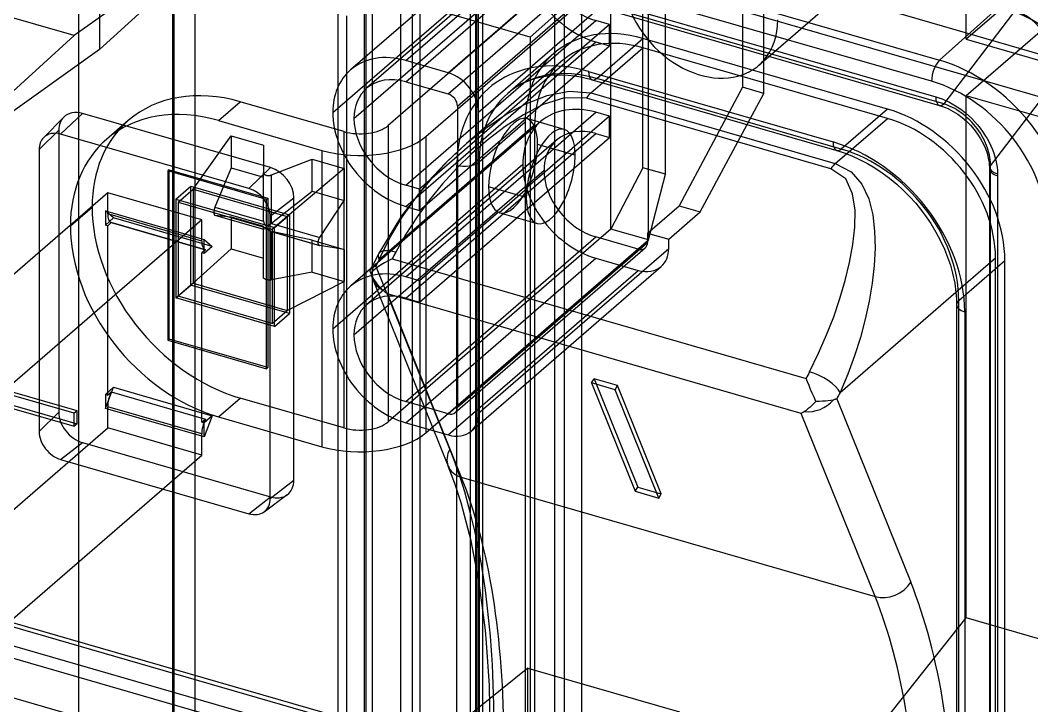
# Model space of a CAD drawing. Header units: millimetres. Extents: x -13.2 to 48.3, y -24.5 to 22.7.
# Drawn here: x 7.84 to 26.47, y -7.73 to 4.9 of the extents above; entities that cross this region are included whole.
import ezdxf

# ---------------------------------------------------------------- set-up
doc = ezdxf.new("R2010")
doc.units = ezdxf.units.MM
doc.layers.add('MAIN-1', color=7, linetype='Continuous')
doc.layers.add('MAIN-2', color=7, linetype='Continuous')

msp = doc.modelspace()

# ---------------------------------------------------------------- linework, layer by layer
at = {"layer": 'MAIN-1'}
for p, q in [((-10.393, 14.309), (24.767, 4.159)), ((24.62, 3.771), (-10.541, 13.921)), ((11.812, 7.206), (24.697, 3.486)), ((11.879, 7.047), (24.764, 3.328)), ((13.689, 6.525), (13.689, -16.448)), ((10.673, -18.114), (10.673, 6.41)), ((11.055, 6.445), (11.055, -18.079)), ((14.169, 6.386), (14.169, -16.244)), ((14.319, 6.343), (14.319, 0.355)), ((24.767, 4.159), (25.87, 5.147)), ((18.303, 3.954), (22.806, 2.654)), ((17.477, 3.857), (16.054, 2.624)), ((17.111, 3.741), (17.046, 3.708)), ((17.179, 3.77), (17.111, 3.741)), ((17.25, 3.797), (17.179, 3.77)), ((17.324, 3.821), (17.25, 3.797)), ((17.415, 3.844), (17.324, 3.821)), ((17.511, 3.862), (17.415, 3.844)), ((17.612, 3.875), (17.511, 3.862)), ((17.718, 3.882), (17.612, 3.875)), ((17.819, 3.882), (17.718, 3.882)), ((17.929, 3.877), (17.819, 3.882)), ((18.044, 3.865), (17.929, 3.877)), ((18.161, 3.846), (18.044, 3.865)), ((18.282, 3.819), (18.161, 3.846)), ((18.37, 3.796), (18.282, 3.819)), ((18.345, 3.557), (18.558, 3.741)), ((18.37, 3.796), (22.873, 2.496)), ((16.912, 3.624), (16.816, 3.549)), ((16.978, 3.668), (16.912, 3.624)), ((17.046, 3.708), (16.978, 3.668)), ((17.54, 3.511), (17.948, 3.592)), ((17.948, 3.592), (18.345, 3.557)), ((18.345, 3.557), (22.848, 2.257)), ((16.781, 3.158), (17.149, 3.357)), ((17.149, 3.357), (17.54, 3.511)), ((17.862, 3.468), (17.466, 3.342)), ((18.263, 3.462), (17.862, 3.468)), ((22.766, 2.162), (18.263, 3.462)), ((24.697, 3.486), (24.756, 3.468)), ((24.756, 3.468), (24.817, 3.446)), ((24.817, 3.446), (24.878, 3.42)), ((24.878, 3.42), (24.94, 3.391)), ((24.94, 3.391), (25.001, 3.358)), ((25.001, 3.358), (25.063, 3.321)), ((17.466, 3.342), (17.103, 3.156)), ((24.764, 3.328), (24.843, 3.302)), ((24.843, 3.302), (24.923, 3.268)), ((24.923, 3.268), (24.935, 3.262)), ((24.935, 3.262), (25.021, 3.217)), ((25.021, 3.217), (25.105, 3.163)), ((25.063, 3.321), (25.125, 3.281)), ((25.125, 3.281), (25.185, 3.237)), ((25.185, 3.237), (25.245, 3.19)), ((25.245, 3.19), (25.303, 3.139)), ((16.436, 2.928), (16.781, 3.158)), ((17.103, 3.156), (16.767, 2.939)), ((25.105, 3.163), (25.186, 3.103)), ((25.186, 3.103), (25.265, 3.035)), ((25.265, 3.035), (25.338, 2.961)), ((25.303, 3.139), (25.359, 3.086)), ((25.359, 3.086), (25.413, 3.03)), ((25.413, 3.03), (25.465, 2.971)), ((16.113, 2.674), (16.436, 2.928)), ((16.767, 2.939), (16.453, 2.7)), ((25.338, 2.961), (25.406, 2.882)), ((25.406, 2.882), (25.468, 2.799)), ((25.465, 2.971), (25.514, 2.91)), ((25.468, 2.799), (25.523, 2.713)), ((25.514, 2.91), (25.56, 2.847)), ((25.56, 2.847), (25.603, 2.782)), ((16.053, 2.623), (15.932, 2.516)), ((16.453, 2.7), (16.157, 2.443)), ((25.523, 2.713), (25.571, 2.624)), ((25.571, 2.624), (25.611, 2.535)), ((25.603, 2.782), (25.643, 2.716)), ((25.643, 2.716), (25.679, 2.65)), ((25.679, 2.65), (25.711, 2.582)), ((15.932, 2.516), (15.664, 2.26)), ((16.157, 2.443), (15.877, 2.17)), ((22.848, 2.257), (23.054, 2.436)), ((22.873, 2.496), (23.012, 2.451)), ((23.012, 2.451), (23.153, 2.397)), ((25.611, 2.535), (25.642, 2.445)), ((25.642, 2.445), (25.665, 2.357)), ((25.711, 2.582), (25.74, 2.515)), ((25.74, 2.515), (25.764, 2.448)), ((25.764, 2.448), (25.785, 2.382)), ((15.664, 2.26), (15.358, 1.931)), ((22.848, 2.257), (23.139, 2.106)), ((23.153, 2.397), (23.296, 2.332)), ((23.296, 2.332), (23.438, 2.258)), ((23.438, 2.258), (23.577, 2.176)), ((25.665, 2.357), (25.679, 2.275)), ((25.679, 2.275), (25.684, 2.231)), ((25.785, 2.382), (25.802, 2.316)), ((25.802, 2.316), (25.816, 2.252)), ((25.816, 2.252), (25.826, 2.189)), ((15.877, 2.17), (15.616, 1.884)), ((23.04, 1.974), (22.766, 2.162)), ((23.139, 2.106), (23.338, 1.876)), ((23.577, 2.176), (23.713, 2.085)), ((23.713, 2.085), (23.847, 1.985)), ((25.684, 2.231), (25.686, 2.189)), ((25.686, 2.189), (25.687, 2.184)), ((25.687, 2.184), (25.687, 2.18)), ((25.687, 2.18), (25.687, 2.175)), ((25.687, 2.175), (25.687, 2.171)), ((25.687, 2.171), (25.687, 2.167)), ((25.687, 2.167), (25.687, 2.162)), ((25.687, 2.162), (25.687, -22.362)), ((25.826, 2.189), (25.833, 2.128)), ((25.833, 2.128), (25.836, 2.068)), ((25.836, 2.068), (25.836, 2.063)), ((25.836, 2.063), (25.837, 2.058)), ((25.837, 2.058), (25.837, 2.053)), ((25.837, 2.053), (25.837, 2.048)), ((15.317, 1.884), (14.86, 1.294)), ((15.358, 1.931), (15.317, 1.884)), ((15.616, 1.884), (15.372, 1.586)), ((23.167, 1.699), (23.04, 1.974)), ((23.338, 1.876), (23.463, 1.605)), ((23.847, 1.985), (23.978, 1.877)), ((23.978, 1.877), (24.1, 1.766)), ((25.837, 2.048), (25.837, 2.043)), ((25.837, 2.043), (25.837, 2.037)), ((25.837, 2.037), (25.837, 2.032)), ((25.837, 2.032), (25.837, -22.492)), ((23.211, 1.397), (23.167, 1.699)), ((24.1, 1.766), (24.217, 1.648)), ((15.372, 1.586), (15.146, 1.278)), ((23.463, 1.605), (23.536, 1.314)), ((24.217, 1.648), (24.329, 1.524)), ((24.329, 1.524), (24.434, 1.395)), ((23.207, 1.084), (23.211, 1.397)), ((23.536, 1.314), (23.572, 1.009)), ((24.434, 1.395), (24.522, 1.277)), ((14.86, 1.294), (14.438, 0.597)), ((15.146, 1.278), (14.939, 0.957)), ((24.522, 1.277), (24.604, 1.155)), ((24.604, 1.155), (24.701, 0.995)), ((14.939, 0.957), (14.752, 0.623)), ((23.171, 0.763), (23.207, 1.084)), ((23.572, 1.009), (23.579, 0.697)), ((24.701, 0.995), (24.787, 0.832)), ((23.111, 0.436), (23.171, 0.763)), ((24.787, 0.832), (24.857, 0.683)), ((14.438, 0.597), (14.404, 0.531)), ((23.579, 0.697), (23.562, 0.378)), ((24.857, 0.683), (24.916, 0.534)), ((14.33, 0.387), (14.303, 0.334)), ((14.371, 0.466), (14.33, 0.387)), ((14.404, 0.531), (14.371, 0.466)), ((14.475, 0.385), (14.41, 0.34)), ((14.543, 0.427), (14.475, 0.385)), ((14.615, 0.466), (14.543, 0.427)), ((14.689, 0.501), (14.615, 0.466)), ((14.689, 0.501), (22.31, -1.699)), ((23.031, 0.105), (23.111, 0.436)), ((23.562, 0.378), (23.526, 0.053)), ((24.916, 0.534), (24.967, 0.385)), ((24.967, 0.385), (25.007, 0.238)), ((14.282, 0.285), (14.283, 0.291)), ((14.282, 0.278), (14.282, 0.285)), ((14.283, 0.271), (14.282, 0.278)), ((14.283, 0.291), (14.285, 0.298)), ((14.284, 0.264), (14.283, 0.271)), ((14.285, 0.261), (14.284, 0.264)), ((14.284, 0.264), (14.289, 0.248)), ((14.285, 0.298), (14.288, 0.304)), ((14.287, 0.257), (14.285, 0.261)), ((14.288, 0.254), (14.287, 0.257)), ((14.296, 0.319), (14.288, 0.304)), ((14.29, 0.25), (14.288, 0.254)), ((14.289, 0.248), (14.294, 0.232)), ((14.292, 0.247), (14.29, 0.25)), ((14.294, 0.243), (14.292, 0.247)), ((14.349, 0.293), (14.294, 0.243)), ((14.32, 0.185), (14.294, 0.243)), ((14.294, 0.232), (14.303, 0.205)), ((14.303, 0.334), (14.296, 0.319)), ((14.303, 0.205), (14.315, 0.171)), ((14.41, 0.34), (14.349, 0.293)), ((25.007, 0.238), (25.046, 0.057)), ((14.315, 0.171), (14.326, 0.14)), ((14.319, 0.154), (14.319, -16.373)), ((14.35, 0.129), (14.32, 0.185)), ((14.326, 0.14), (14.338, 0.11)), ((14.338, 0.11), (15.719, -3.313)), ((14.384, 0.076), (14.35, 0.129)), ((14.423, 0.025), (14.384, 0.076)), ((14.465, -0.023), (14.423, 0.025)), ((22.933, -0.228), (23.031, 0.105)), ((23.526, 0.053), (23.471, -0.277)), ((25.046, 0.057), (25.07, -0.119)), ((14.509, -0.068), (14.465, -0.023)), ((14.522, -0.079), (14.509, -0.068)), ((14.534, -0.09), (14.522, -0.079)), ((14.547, -0.101), (14.534, -0.09)), ((14.56, -0.112), (14.547, -0.101)), ((14.573, -0.123), (14.56, -0.112)), ((14.586, -0.133), (14.573, -0.123)), ((14.599, -0.143), (14.586, -0.133)), ((14.599, -0.143), (15.96, -3.517)), ((22.22, -2.343), (14.599, -0.143)), ((22.936, -1.958), (25.069, -0.111)), ((25.07, -0.119), (25.078, -0.232)), ((22.818, -0.563), (22.933, -0.228)), ((23.471, -0.277), (23.398, -0.611)), ((25.078, -0.232), (25.081, -0.341)), ((25.081, -0.341), (25.081, -14.197)), ((25.231, -0.471), (25.231, -14.327)), ((22.688, -0.899), (22.818, -0.563)), ((23.398, -0.611), (23.309, -0.946)), ((22.539, -1.238), (22.688, -0.899)), ((23.309, -0.946), (23.202, -1.283)), ((22.373, -1.577), (22.539, -1.238)), ((23.202, -1.283), (23.079, -1.621)), ((23.079, -1.621), (22.936, -1.958)), ((18.36, -1.783), (18.405, -1.705)), ((18.36, -1.783), (19.165, -3.778)), ((18.793, -1.908), (18.36, -1.783)), ((18.838, -1.83), (18.405, -1.705)), ((18.793, -1.908), (18.838, -1.83)), ((19.642, -3.825), (18.838, -1.83)), ((22.336, -1.763), (22.31, -1.699)), ((22.364, -1.83), (22.336, -1.763)), ((22.393, -1.901), (22.364, -1.83)), ((19.598, -3.903), (18.793, -1.908)), ((22.424, -1.973), (22.393, -1.901)), ((22.456, -2.047), (22.424, -1.973)), ((22.489, -2.122), (22.456, -2.047)), ((22.378, -2.233), (22.344, -2.262)), ((22.414, -2.2), (22.378, -2.233)), ((22.451, -2.163), (22.414, -2.2)), ((22.489, -2.122), (22.451, -2.163)), ((22.551, -2.123), (22.489, -2.122)), ((22.611, -2.121), (22.551, -2.123)), ((22.666, -2.118), (22.611, -2.121)), ((22.717, -2.114), (22.666, -2.118)), ((22.764, -2.107), (22.717, -2.114)), ((22.807, -2.098), (22.764, -2.107)), ((22.82, -2.095), (22.807, -2.098)), ((22.832, -2.091), (22.82, -2.095)), ((22.843, -2.088), (22.832, -2.091)), ((22.854, -2.084), (22.843, -2.088)), ((22.865, -2.081), (22.854, -2.084)), ((22.875, -2.077), (22.865, -2.081)), ((22.875, -2.077), (24.236, -5.451)), ((22.228, -2.339), (22.22, -2.343)), ((23.581, -5.717), (22.22, -2.343)), ((22.236, -2.335), (22.228, -2.339)), ((22.244, -2.33), (22.236, -2.335)), ((22.252, -2.326), (22.244, -2.33)), ((22.261, -2.321), (22.252, -2.326)), ((22.269, -2.315), (22.261, -2.321)), ((22.277, -2.31), (22.269, -2.315)), ((22.31, -2.288), (22.277, -2.31)), ((22.344, -2.262), (22.31, -2.288)), ((15.84, -3.636), (15.719, -3.313)), ((15.96, -3.517), (23.581, -5.717)), ((15.957, -3.993), (15.84, -3.636)), ((15.878, -11.627), (15.878, -3.741)), ((19.165, -3.778), (19.598, -3.903)), ((19.598, -3.903), (19.642, -3.825)), ((16.142, -4.691), (15.957, -3.993)), ((16.292, -5.466), (16.142, -4.691)), ((16.288, -5.438), (16.288, -11.572)), ((16.405, -6.335), (16.292, -5.466)), ((16.427, -6.566), (16.405, -6.335)), ((16.477, -7.356), (16.427, -6.566)), ((16.494, -8.197), (16.477, -7.356))]:
    msp.add_line(p, q, dxfattribs=at)
for centre, major_axis, ratio, start_param, end_param in [((26.116, 2.935), (3.056, -3.529), 0.75, 0.713724, 2.284521), ((25.87, 2.722), (-2.729, 3.151), 0.75, -2.427868, -0.857072), ((25.87, 2.722), (-1.833, 2.117), 0.75, -2.427868, -0.857072), ((18.303, 1.529), (1.833, -2.117), 0.75, 2.284521, 3.750624), ((24.77, 3.901), (0.083, 0.288), 0.433013, 0.605456, 2.158799), ((24.767, 1.767), (1.808, -2.088), 0.75, 0.713724, 2.284521), ((18.453, 4.084), (0.083, 0.288), 0.433013, 2.158799, 3.141599), ((19.303, 2.395), (-1.637, 1.89), 0.75, 0.312076, 0.402745), ((24.62, 1.64), (-1.611, 1.861), 0.75, -2.427868, -0.857072), ((18.453, 1.659), (-1.637, 1.89), 0.75, 0.000079, 0.402459), ((18.345, 3.124), (-0.139, -0.48), 0.433013, -2.55359, -2.220193), ((24.847, 3.616), (-0.083, -0.288), 0.433013, -0.982794, 0.000023), ((22.806, 0.229), (1.833, -2.117), 0.75, 0.713724, 2.284521), ((22.956, 2.784), (-0.083, -0.288), 0.433013, -0.982794, 0.000007), ((22.848, 1.824), (0.139, 0.48), 0.433013, 0.588003, 0.9214), ((25.986, 2.198), (-0.3, -0.01), 0.485844, -0.000204, 1.031516), ((25.987, 2.162), (-0.3, 0), 0.5, -0.00009, 1.047198), ((14.882, 0.367), (0.444, -0.23), 0.378212, 2.057549, 3.141579), ((19.977, -9.62), (-5.547, -19.215), 0.433013, -2.003789, -1.99643), ((14.802, 0.297), (-0.464, -0.187), 0.788875, 0.000083, 0.618242), ((25.381, -0.341), (-0.3, 0), 0.5, -0.000094, 1.047198), ((27.598, -11.82), (5.547, 19.215), 0.433013, 1.137804, 1.145162), ((22.503, -1.833), (0.444, -0.23), 0.378212, 0.486753, 2.057549), ((28.031, -11.945), (-5.408, -18.735), 0.433013, -2.003789, -1.99643), ((22.423, -1.903), (0.464, 0.187), 0.788875, -2.181954, -0.967233), ((16.182, -3.126), (-0.464, -0.187), 0.788875, -0.000022, 0.78894), ((9.744, -14.475), (3.883, 13.451), 0.433013, -0.982794, -0.504991), ((23.803, -5.326), (0.464, 0.187), 0.788875, -2.352652, -0.781856), ((17.798, -16.8), (4.022, 13.931), 0.433013, -0.982794, -0.504991), ((17.365, -16.675), (-3.883, -13.451), 0.433013, 2.158799, 2.636601)]:
    msp.add_ellipse(centre, major_axis=major_axis, ratio=ratio, start_param=start_param, end_param=end_param, dxfattribs=at)
at = {"layer": 'MAIN-2'}
for p, q in [((17.676, 16.721), (17.676, -9.606)), ((16.129, -8.452), (16.129, 15.883)), ((16.24, 15.679), (16.24, -8.656)), ((16.279, -8.582), (16.279, 15.753)), ((18.176, 14.773), (18.176, -9.173)), ((17.859, -9.947), (17.859, 14.508)), ((25.259, 4.544), (25.259, 14.157)), ((31.259, 9.74), (25.259, 4.544)), ((14.843, 8.987), (14.843, -15.478)), ((15.06, -15.432), (15.06, 8.816)), ((31.259, 8.701), (25.259, 3.505)), ((14.21, -16.169), (14.21, 8.08)), ((16.229, -15.424), (16.229, 8.132)), ((8.909, 7.871), (8.909, -16.941)), ((10.641, 7.371), (10.641, -17.441)), ((14.936, 4.152), (18.436, 7.184)), ((12.208, 7.017), (8.831, 4.614)), ((12.208, 7.017), (9.299, 4.355)), ((24.846, 3.356), (11.962, 7.075)), ((17.422, 7.013), (13.922, 3.982)), ((15.716, 3.927), (19.216, 6.959)), ((19.979, 7.046), (17.229, 4.582)), ((14.936, 3.763), (18.436, 6.794)), ((17.716, 6.673), (14.216, 3.642)), ((15.716, 3.538), (19.216, 6.569)), ((18.714, 6.506), (14.614, 2.955)), ((15.889, 3.315), (19.389, 6.346)), ((16.359, -13.816), (16.359, 6.449)), ((16.359, 6.449), (26.751, 3.449)), ((18.714, 1.05), (18.714, 6.506)), ((13.594, 3.198), (17.094, 6.229)), ((15.307, 2.755), (19.407, 6.306)), ((16.279, 3.202), (19.779, 6.233)), ((19.407, 0.85), (19.407, 6.306)), ((21.139, 6.288), (21.139, 3.892)), ((13.984, 3.085), (17.484, 6.116)), ((19.301, 2.179), (19.301, 6.076)), ((21.44, 4.068), (23.69, 6.016)), ((19.719, 2.058), (19.719, 5.956)), ((21.529, 4.156), (21.529, 5.799)), ((8.831, 4.614), (5.096, 5.692)), ((9.299, 5.557), (9.299, 4.355)), ((26.273, 5.222), (24.846, 3.356)), ((15.201, -9.555), (15.201, 5.167)), ((17.229, 4.582), (15.201, 5.167)), ((23.97, 5.036), (27.001, 4.161)), ((13.844, 4.977), (13.844, -9.716)), ((14.936, 1.857), (18.436, 4.889)), ((18.689, 4.816), (18.436, 4.889)), ((18.689, 4.816), (15.189, 1.785)), ((18.689, 4.426), (18.689, 4.816)), ((8.831, 4.614), (5.868, 1.914)), ((14.936, 1.468), (18.436, 4.499)), ((17.229, 4.582), (17.229, -10.141)), ((18.436, 4.499), (18.689, 4.426)), ((18.453, 3.824), (19.303, 4.56)), ((23.806, 3.26), (19.303, 4.56)), ((25.259, 4.544), (29.935, 3.194)), ((9.299, 4.355), (5.868, 1.914)), ((17.666, 4.285), (16.816, 3.549)), ((17.144, 3.088), (18.689, 4.426)), ((18.558, 3.741), (19.303, 4.387)), ((23.806, 3.087), (19.303, 4.387)), ((15.716, 3.927), (14.936, 4.152)), ((17.797, 4.134), (17.477, 3.857)), ((21.529, 3.548), (21.529, 4.156)), ((25.706, 2.215), (27.18, 4.143)), ((14.936, 3.763), (15.716, 3.538)), ((22.956, 2.524), (18.453, 3.824)), ((21.139, 3.892), (21.139, 3.661)), ((21.139, 3.661), (19.97, 1.479)), ((20.36, 1.367), (21.529, 3.548)), ((21.529, 3.548), (21.139, 3.661)), ((11.489, 3.049), (11.889, 3.395)), ((13.794, 2.845), (11.889, 3.395)), ((24.885, 3.342), (24.846, 3.356)), ((25.259, -6.108), (25.259, 3.505)), ((29.935, 2.155), (25.259, 3.505)), ((8.582, 2.798), (8.982, 3.181)), ((12.446, 2.181), (8.982, 3.181)), ((14.936, 0.169), (18.436, 3.2)), ((15.889, 3.315), (15.889, -2.228)), ((16.279, -2.341), (16.279, 3.202)), ((18.689, 3.127), (18.436, 3.2)), ((23.806, 3.26), (22.956, 2.524)), ((24.925, 3.327), (24.885, 3.342)), ((24.965, 3.309), (24.925, 3.327)), ((25.005, 3.29), (24.965, 3.309)), ((25.046, 3.268), (25.005, 3.29)), ((25.086, 3.244), (25.046, 3.268)), ((25.127, 3.218), (25.086, 3.244)), ((25.167, 3.19), (25.127, 3.218)), ((25.207, 3.16), (25.167, 3.19)), ((8.638, 3.11), (8.267, 2.733)), ((9.827, 3.048), (9.427, 2.702)), ((11.489, 3.049), (13.394, 2.499)), ((17.422, 3.029), (13.922, -0.002)), ((17.138, 3.02), (16.288, 2.284)), ((16.691, 2.688), (17.151, 3.086)), ((17.138, 3.02), (17.138, -10.836)), ((17.856, 2.883), (17.164, 3.083)), ((18.689, 3.127), (17.18, 1.82)), ((18.689, 2.737), (18.689, 3.127)), ((23.054, 2.436), (23.806, 3.087)), ((25.246, 3.128), (25.207, 3.16)), ((25.285, 3.094), (25.246, 3.128)), ((25.323, 3.058), (25.285, 3.094)), ((25.359, 3.021), (25.323, 3.058)), ((25.394, 2.982), (25.359, 3.021)), ((25.428, 2.941), (25.394, 2.982)), ((8.185, 2.516), (8.549, 2.873)), ((8.549, 2.873), (8.549, -2.324)), ((12.046, 1.798), (8.582, 2.798)), ((13.794, 2.845), (13.794, -2.611)), ((14.449, 0.492), (17.311, 2.97)), ((14.614, 2.955), (14.614, -2.501)), ((14.936, -0.221), (18.436, 2.81)), ((17.311, 2.97), (17.311, -10.886)), ((18.436, 2.81), (18.689, 2.737)), ((25.46, 2.899), (25.428, 2.941)), ((25.491, 2.856), (25.46, 2.899)), ((25.52, 2.813), (25.491, 2.856)), ((25.547, 2.768), (25.52, 2.813)), ((11.023, 1.783), (11.725, 2.764)), ((11.725, 2.764), (12.316, 2.593)), ((11.725, 2.764), (11.725, 2.175)), ((17.716, 2.689), (14.216, -0.342)), ((15.189, -0.294), (18.689, 2.737)), ((15.189, 1.395), (16.684, 2.69)), ((15.307, 2.755), (15.307, -2.701)), ((15.715, 2.308), (16.044, 2.615)), ((16.044, 2.615), (16.056, 2.625)), ((16.056, 2.625), (16.067, 2.635)), ((16.067, 2.635), (16.078, 2.645)), ((16.078, 2.645), (16.09, 2.655)), ((16.09, 2.655), (16.101, 2.665)), ((16.101, 2.665), (16.113, 2.674)), ((18.057, 2.408), (17.364, 2.608)), ((25.571, 2.723), (25.547, 2.768)), ((25.594, 2.678), (25.571, 2.723)), ((25.615, 2.632), (25.594, 2.678)), ((25.633, 2.587), (25.615, 2.632)), ((8.185, 2.516), (8.185, -2.68)), ((12.316, 2.593), (12.316, 2.089)), ((13.394, 2.499), (13.394, -2.957)), ((25.65, 2.542), (25.633, 2.587)), ((25.664, 2.497), (25.65, 2.542)), ((25.676, 2.452), (25.664, 2.497)), ((25.686, 2.409), (25.676, 2.452)), ((12.466, 2.046), (13.212, 2.335)), ((13.212, 2.335), (13.803, 2.164)), ((13.212, 1.746), (13.212, 2.335)), ((13.594, -0.786), (17.094, 2.245)), ((15.409, 1.978), (15.715, 2.308)), ((16.288, 2.284), (16.288, -5.438)), ((25.694, 2.366), (25.686, 2.409)), ((25.7, 2.324), (25.694, 2.366)), ((25.704, 2.283), (25.7, 2.324)), ((25.706, 2.243), (25.704, 2.283)), ((25.706, 2.239), (25.706, 2.243)), ((25.706, 2.235), (25.706, 2.239)), ((10.58, 2.142), (10.555, 2.12)), ((12.373, 1.595), (10.555, 2.12)), ((10.555, 2.12), (10.555, -0.997)), ((10.58, -0.976), (10.58, 2.142)), ((10.58, 2.142), (12.398, 1.617)), ((11.725, 2.175), (11.424, 1.454)), ((11.725, 2.175), (12.316, 2.004)), ((12.046, 1.798), (12.446, 2.181)), ((12.316, 2.089), (12.316, 2.086)), ((12.316, 1.201), (12.316, 2.089)), ((12.316, 2.086), (12.317, 2.083)), ((12.317, 2.083), (12.317, 2.08)), ((12.317, 2.08), (12.318, 2.077)), ((12.318, 2.077), (12.32, 2.074)), ((12.32, 2.074), (12.321, 2.071)), ((12.321, 2.071), (12.323, 2.068)), ((12.323, 2.068), (12.326, 2.065)), ((12.326, 2.065), (12.329, 2.062)), ((12.329, 2.062), (12.332, 2.059)), ((12.332, 2.059), (12.335, 2.056)), ((12.335, 2.056), (12.339, 2.053)), ((12.339, 2.053), (12.343, 2.05)), ((12.343, 2.05), (12.348, 2.048)), ((13.803, 2.164), (12.755, 1.283)), ((13.803, 2.164), (13.803, 1.575)), ((13.984, -0.899), (17.484, 2.132)), ((15.878, -3.741), (15.878, 2.229)), ((19.301, 2.179), (18.714, 1.05)), ((19.719, 2.058), (19.301, 2.179)), ((19.407, 0.85), (19.719, 2.058)), ((25.706, 2.231), (25.706, 2.235)), ((25.706, 2.227), (25.706, 2.231)), ((25.706, 2.223), (25.706, 2.227)), ((25.706, 2.219), (25.706, 2.223)), ((25.706, 2.215), (25.706, 2.219)), ((25.706, -22.309), (25.706, 2.215)), ((12.348, 2.048), (12.353, 2.046)), ((12.353, 2.046), (12.358, 2.044)), ((12.358, 2.044), (12.363, 2.042)), ((12.363, 2.042), (12.369, 2.04)), ((12.369, 2.04), (12.375, 2.039)), ((12.375, 2.039), (12.381, 2.037)), ((12.381, 2.037), (12.387, 2.037)), ((12.387, 2.037), (12.394, 2.036)), ((12.394, 2.036), (12.4, 2.035)), ((12.4, 2.035), (12.406, 2.035)), ((12.406, 2.035), (12.412, 2.035)), ((12.412, 2.035), (12.419, 2.036)), ((12.419, 2.036), (12.425, 2.036)), ((12.425, 2.036), (12.431, 2.037)), ((12.431, 2.037), (12.436, 2.038)), ((12.436, 2.038), (12.442, 2.039)), ((12.442, 2.039), (12.447, 2.04)), ((12.447, 2.04), (12.452, 2.041)), ((12.452, 2.041), (12.457, 2.043)), ((12.457, 2.043), (12.462, 2.044)), ((12.462, 2.044), (12.466, 2.046)), ((12.466, 1.158), (12.466, 2.046)), ((15.128, 1.631), (15.409, 1.978)), ((9.448, 1.718), (6.976, -0.423)), ((9.448, 1.372), (9.448, 1.718)), ((11.18, 1.218), (9.448, 1.718)), ((10.705, 1.601), (10.98, 1.839)), ((10.748, 1.545), (11.023, 1.783)), ((10.98, 0.02), (10.98, 1.839)), ((10.98, 1.839), (12.798, 1.314)), ((11.023, 1.783), (12.755, 1.283)), ((11.023, 1.783), (11.023, 0.051)), ((12.466, 1.158), (13.212, 1.746)), ((13.212, 1.746), (13.803, 1.575)), ((15.189, 1.785), (14.936, 1.857)), ((15.189, 1.395), (15.189, 1.785)), ((17.157, 1.629), (16.464, 1.829)), ((16.655, 1.358), (17.187, 1.818)), ((10.705, 1.601), (10.705, -0.218)), ((10.705, 1.601), (12.523, 1.076)), ((10.748, 1.545), (12.48, 1.045)), ((10.748, 1.545), (10.748, -0.187)), ((12.398, 1.617), (12.373, 1.595)), ((12.373, -1.522), (12.373, 1.595)), ((12.398, 1.617), (12.398, -1.501)), ((12.443, 1.287), (12.879, 1.623)), ((12.879, -3.574), (12.879, 1.623)), ((13.354, 0.897), (13.803, 1.575)), ((14.874, 1.268), (15.128, 1.631)), ((8.761, 1.108), (9.161, 1.455)), ((9.405, 1.384), (9.405, 1.124)), ((9.405, 1.384), (9.448, 1.372)), ((9.555, 1.254), (9.405, 1.384)), ((9.448, 1.372), (11.18, 0.872)), ((9.448, 1.328), (9.448, 1.372)), ((11.18, 0.828), (9.448, 1.328)), ((11.405, 1.374), (11.404, 1.368)), ((11.404, 1.368), (11.404, 1.362)), ((11.404, 1.362), (11.404, 1.356)), ((11.404, 1.356), (11.404, 1.35)), ((11.404, 1.35), (11.404, 1.345)), ((11.404, 1.345), (11.405, 1.34)), ((11.406, 1.38), (11.405, 1.374)), ((11.405, 1.34), (11.405, 1.335)), ((11.405, 1.335), (11.406, 1.331)), ((11.407, 1.393), (11.406, 1.387)), ((11.406, 1.387), (11.406, 1.38)), ((11.406, 1.331), (11.407, 1.327)), ((11.408, 1.4), (11.407, 1.393)), ((11.407, 1.327), (11.408, 1.323)), ((11.41, 1.406), (11.408, 1.4)), ((11.408, 1.323), (11.409, 1.32)), ((11.409, 1.32), (11.41, 1.317)), ((11.411, 1.412), (11.41, 1.406)), ((11.41, 1.317), (11.411, 1.314)), ((11.412, 1.418), (11.411, 1.412)), ((11.411, 1.314), (11.413, 1.312)), ((11.414, 1.424), (11.412, 1.418)), ((11.413, 1.312), (11.414, 1.31)), ((11.415, 1.429), (11.414, 1.424)), ((11.414, 1.31), (11.416, 1.308)), ((11.417, 1.435), (11.415, 1.429)), ((11.416, 1.308), (11.417, 1.307)), ((11.419, 1.44), (11.417, 1.435)), ((11.417, 1.307), (11.419, 1.305)), ((11.421, 1.445), (11.419, 1.44)), ((11.419, 1.305), (11.42, 1.305)), ((11.42, 1.305), (11.422, 1.304)), ((11.422, 1.449), (11.421, 1.445)), ((11.424, 1.454), (11.422, 1.449)), ((11.422, 1.304), (11.422, 1.304)), ((11.422, 1.304), (12.317, 1.046)), ((11.424, 1.454), (12.316, 1.196)), ((12.523, 1.076), (12.798, 1.314)), ((12.798, 1.314), (12.798, -0.505)), ((14.936, 1.468), (15.189, 1.395)), ((16.648, 1.36), (15.189, 0.096)), ((16.672, 1.352), (17.357, 1.154)), ((19.389, 0.976), (19.97, 1.479)), ((19.779, 0.864), (20.36, 1.367)), ((19.97, 1.479), (20.36, 1.367)), ((11.18, 1.218), (6.976, -2.423)), ((9.555, 1.254), (9.405, 1.124)), ((9.448, 1.112), (9.405, 1.124)), ((9.515, 1.17), (9.448, 1.112)), ((11.247, 0.67), (9.515, 1.17)), ((9.515, 1.17), (11.247, 0.67)), ((11.373, 0.729), (9.555, 1.254)), ((11.18, 0.872), (11.18, 1.218)), ((11.422, 1.304), (11.423, 1.304)), ((11.423, 1.304), (11.423, 1.304)), ((11.423, 1.304), (11.423, 1.304)), ((11.423, 1.304), (11.424, 1.304)), ((11.424, 1.304), (11.424, 1.304)), ((11.424, 1.304), (12.316, 1.046)), ((11.424, 1.304), (11.725, 1.275)), ((11.725, 1.275), (11.725, 0.686)), ((11.725, 1.275), (12.316, 1.104)), ((12.316, 1.201), (12.316, 1.2)), ((12.316, 1.2), (12.316, 1.199)), ((12.316, 1.199), (12.316, 1.199)), ((12.316, 1.199), (12.316, 1.198)), ((12.316, 1.198), (12.316, 1.197)), ((12.316, 1.197), (12.316, 1.197)), ((12.316, 1.197), (12.316, 1.196)), ((12.316, 1.196), (12.324, 1.163)), ((12.324, 1.163), (12.34, 1.13)), ((12.34, 1.13), (12.366, 1.106)), ((12.399, 1.113), (12.43, 1.132)), ((12.43, 1.132), (12.462, 1.154)), ((12.443, -3.909), (12.443, 1.287)), ((12.462, 1.154), (12.462, 1.155)), ((12.462, 1.155), (12.463, 1.155)), ((12.462, 1.154), (13.354, 0.897)), ((12.463, 1.155), (12.464, 1.156)), ((12.464, 1.156), (12.465, 1.157)), ((12.464, 1.156), (12.464, 1.156)), ((12.465, 1.157), (12.466, 1.157)), ((12.466, 1.157), (12.466, 1.158)), ((12.755, 1.283), (12.48, 1.045)), ((12.755, 1.283), (12.755, -0.449)), ((14.647, 0.889), (14.874, 1.268)), ((9.448, -2.006), (9.448, 1.112)), ((12.316, 1.046), (12.316, 1.104)), ((12.316, 0.158), (12.316, 1.046)), ((12.316, 1.046), (12.316, 1.046)), ((12.316, 1.046), (12.316, 1.046)), ((12.316, 1.046), (12.316, 1.046)), ((12.316, 1.046), (12.316, 1.046)), ((12.316, 1.046), (12.316, 1.046)), ((12.316, 1.046), (12.316, 1.046)), ((12.316, 1.046), (12.316, 1.046)), ((12.325, 1.048), (12.317, 1.046)), ((12.341, 1.053), (12.325, 1.048)), ((12.366, 1.055), (12.341, 1.053)), ((12.366, 1.106), (12.399, 1.113)), ((12.397, 1.037), (12.366, 1.055)), ((12.426, 1.019), (12.397, 1.037)), ((12.455, 1.006), (12.426, 1.019)), ((12.456, 1.006), (13.351, 0.747)), ((12.462, 1.004), (13.354, 0.747)), ((12.463, 1.004), (12.462, 1.004)), ((12.462, 1.004), (12.462, 1.004)), ((12.464, 1.004), (12.463, 1.004)), ((12.465, 1.003), (12.464, 1.004)), ((12.464, 1.004), (12.464, 1.004)), ((12.466, 1.003), (12.465, 1.003)), ((12.466, 0.115), (12.466, 1.003)), ((13.212, 0.846), (12.466, 1.003)), ((12.466, 1.003), (12.466, 1.003)), ((12.48, 1.045), (12.48, -0.687)), ((12.523, -0.743), (12.523, 1.076)), ((18.714, 1.05), (14.614, -2.501)), ((19.407, 0.85), (18.714, 1.05)), ((19.389, 0.976), (19.779, 0.864)), ((19.389, 0.976), (19.389, 0.803)), ((11.18, 0.872), (11.223, 0.859)), ((11.18, 0.828), (11.18, 0.872)), ((11.223, 0.599), (11.223, 0.859)), ((11.223, 0.859), (11.373, 0.729)), ((13.212, 0.256), (13.212, 0.846)), ((13.212, 0.846), (13.803, 0.675)), ((13.324, 0.807), (13.325, 0.813)), ((13.324, 0.801), (13.324, 0.807)), ((13.324, 0.795), (13.324, 0.801)), ((13.325, 0.789), (13.324, 0.795)), ((13.325, 0.819), (13.326, 0.824)), ((13.325, 0.813), (13.325, 0.819)), ((13.326, 0.784), (13.325, 0.789)), ((13.326, 0.824), (13.327, 0.83)), ((13.327, 0.779), (13.326, 0.784)), ((13.327, 0.83), (13.328, 0.836)), ((13.328, 0.774), (13.327, 0.779)), ((13.328, 0.836), (13.33, 0.842)), ((13.329, 0.769), (13.328, 0.774)), ((13.331, 0.765), (13.329, 0.769)), ((13.33, 0.842), (13.332, 0.848)), ((13.333, 0.761), (13.331, 0.765)), ((13.332, 0.848), (13.333, 0.854)), ((13.333, 0.854), (13.335, 0.859)), ((13.336, 0.758), (13.333, 0.761)), ((13.335, 0.859), (13.337, 0.865)), ((13.338, 0.755), (13.336, 0.758)), ((13.337, 0.865), (13.34, 0.87)), ((13.34, 0.753), (13.338, 0.755)), ((13.34, 0.87), (13.342, 0.875)), ((13.343, 0.751), (13.34, 0.753)), ((13.342, 0.875), (13.344, 0.88)), ((13.346, 0.749), (13.343, 0.751)), ((13.344, 0.88), (13.347, 0.884)), ((13.348, 0.748), (13.346, 0.749)), ((13.347, 0.884), (13.349, 0.889)), ((13.351, 0.747), (13.348, 0.748)), ((13.349, 0.889), (13.352, 0.893)), ((13.352, 0.747), (13.351, 0.747)), ((13.352, 0.893), (13.354, 0.897)), ((13.353, 0.747), (13.352, 0.747)), ((13.352, 0.747), (13.352, 0.747)), ((13.354, 0.747), (13.353, 0.747)), ((13.353, 0.747), (13.353, 0.747)), ((13.354, 0.747), (13.354, 0.747)), ((13.803, 0.675), (13.354, 0.747)), ((14.449, 0.492), (14.647, 0.889)), ((14.936, -2.126), (18.436, 0.905)), ((15.307, -2.701), (19.407, 0.85)), ((15.889, -2.228), (19.389, 0.803)), ((19.216, 0.68), (18.436, 0.905)), ((19.779, 0.691), (19.779, 0.864)), ((11.725, 0.686), (11.023, 0.051)), ((11.247, 0.67), (11.18, 0.612)), ((11.223, 0.599), (11.18, 0.612)), ((11.18, -2.506), (11.18, 0.612)), ((11.373, 0.729), (11.223, 0.599)), ((11.725, 0.686), (12.316, 0.515)), ((13.803, 0.675), (13.803, 0.086)), ((15.716, -2.351), (19.216, 0.68)), ((15.847, -2.329), (19.347, 0.702)), ((16.279, -2.341), (19.779, 0.691)), ((14.378, 0.369), (14.388, 0.373)), ((15.749, -3.001), (14.388, 0.373)), ((14.936, -2.516), (18.436, 0.515)), ((18.436, 0.515), (19.216, 0.29)), ((25.069, -0.111), (25.798, 0.52)), ((25.121, -0.266), (25.971, 0.47)), ((25.798, -13.336), (25.798, 0.52)), ((25.971, -13.386), (25.971, 0.47)), ((13.212, 0.256), (12.466, 0.115)), ((13.212, 0.256), (13.803, 0.086)), ((14.288, 0.304), (14.293, 0.311)), ((14.293, 0.311), (14.299, 0.319)), ((14.299, 0.319), (14.306, 0.326)), ((14.306, 0.326), (14.314, 0.333)), ((14.314, 0.333), (14.324, 0.34)), ((14.319, 0.355), (14.319, 0.154)), ((14.324, 0.34), (14.335, 0.347)), ((14.335, 0.347), (14.343, 0.352)), ((14.343, 0.352), (14.351, 0.357)), ((14.351, 0.357), (14.36, 0.361)), ((14.36, 0.361), (14.369, 0.365)), ((14.369, 0.365), (14.378, 0.369)), ((15.716, -2.741), (19.216, 0.29)), ((16.141, -2.669), (19.641, 0.362)), ((10.705, -0.218), (10.98, 0.02)), ((11.023, 0.051), (10.748, -0.187)), ((12.798, -0.505), (10.98, 0.02)), ((11.023, 0.051), (12.755, -0.449)), ((12.316, 0.156), (12.316, 0.158)), ((12.317, 0.154), (12.316, 0.156)), ((12.317, 0.152), (12.317, 0.154)), ((12.318, 0.15), (12.317, 0.152)), ((12.32, 0.147), (12.318, 0.15)), ((12.321, 0.145), (12.32, 0.147)), ((12.323, 0.142), (12.321, 0.145)), ((12.326, 0.14), (12.323, 0.142)), ((12.329, 0.138), (12.326, 0.14)), ((12.332, 0.135), (12.329, 0.138)), ((12.335, 0.133), (12.332, 0.135)), ((12.339, 0.131), (12.335, 0.133)), ((12.343, 0.129), (12.339, 0.131)), ((12.348, 0.126), (12.343, 0.129)), ((12.353, 0.124), (12.348, 0.126)), ((12.358, 0.123), (12.353, 0.124)), ((12.363, 0.121), (12.358, 0.123)), ((12.369, 0.119), (12.363, 0.121)), ((12.375, 0.118), (12.369, 0.119)), ((12.381, 0.116), (12.375, 0.118)), ((12.387, 0.115), (12.381, 0.116)), ((12.394, 0.114), (12.387, 0.115)), ((12.4, 0.113), (12.394, 0.114)), ((12.406, 0.113), (12.4, 0.113)), ((12.412, 0.112), (12.406, 0.113)), ((12.419, 0.112), (12.412, 0.112)), ((12.425, 0.112), (12.419, 0.112)), ((12.431, 0.112), (12.425, 0.112)), ((12.436, 0.112), (12.431, 0.112)), ((12.442, 0.112), (12.436, 0.112)), ((12.447, 0.112), (12.442, 0.112)), ((12.452, 0.113), (12.447, 0.112)), ((12.457, 0.113), (12.452, 0.113)), ((12.462, 0.114), (12.457, 0.113)), ((12.466, 0.115), (12.462, 0.114)), ((12.755, -0.449), (13.803, 0.086)), ((15.189, 0.096), (14.936, 0.169)), ((15.189, -0.294), (15.189, 0.096)), ((12.523, -0.743), (10.705, -0.218)), ((12.48, -0.687), (10.748, -0.187)), ((14.936, -0.221), (15.189, -0.294)), ((25.121, -14.122), (25.121, -0.266)), ((12.48, -0.687), (12.755, -0.449)), ((12.523, -0.743), (12.798, -0.505)), ((10.58, -0.976), (10.555, -0.997)), ((10.555, -0.997), (12.373, -1.522)), ((12.398, -1.501), (10.58, -0.976)), ((12.398, -1.501), (12.373, -1.522)), ((18.405, -1.705), (19.209, -3.7)), ((7.184, -2.048), (8.883, -2.539)), ((8.833, -2.342), (7.33, -1.908)), ((8.883, -2.299), (7.38, -1.865)), ((9.405, -2.253), (9.555, -1.863)), ((9.555, -1.863), (9.405, -1.993)), ((9.405, -1.993), (9.405, -2.253)), ((9.405, -1.993), (9.448, -2.006)), ((9.448, -2.006), (9.515, -1.948)), ((9.515, -1.948), (11.247, -2.448)), ((9.555, -1.863), (11.373, -2.388)), ((7.134, -2.091), (8.833, -2.582)), ((9.448, -2.266), (9.448, -2.222)), ((11.18, -2.722), (9.448, -2.222)), ((11.489, -2.407), (11.889, -2.061)), ((13.794, -2.611), (11.889, -2.061)), ((15.716, -2.351), (14.936, -2.126)), ((8.185, -2.68), (8.549, -2.324)), ((8.883, -2.299), (8.833, -2.342)), ((8.833, -2.582), (8.833, -2.342)), ((8.883, -2.539), (8.883, -2.299)), ((9.448, -2.266), (9.405, -2.253)), ((9.448, -2.612), (9.448, -2.266)), ((11.18, -2.766), (9.448, -2.266)), ((11.373, -2.388), (11.223, -2.518)), ((11.373, -2.388), (11.223, -2.778)), ((11.489, -2.407), (13.394, -2.957)), ((8.883, -2.539), (8.833, -2.582)), ((11.18, -2.506), (11.247, -2.448)), ((11.18, -2.506), (11.223, -2.518)), ((11.223, -2.778), (11.223, -2.518)), ((14.936, -2.516), (15.716, -2.741)), ((3.073, -8.133), (9.448, -2.612)), ((11.18, -3.112), (9.448, -2.612)), ((11.18, -2.766), (11.18, -2.722)), ((11.223, -2.778), (11.18, -2.766)), ((11.18, -3.112), (11.18, -2.766)), ((8.582, -3.192), (8.982, -2.882)), ((8.982, -2.882), (12.446, -3.882)), ((6.976, -6.753), (11.18, -3.112)), ((8.582, -3.192), (12.046, -4.192)), ((12.443, -3.909), (12.879, -3.574)), ((19.165, -3.778), (19.209, -3.7)), ((19.209, -3.7), (19.642, -3.825)), ((12.046, -4.192), (12.446, -3.882)), ((12.33, -4.154), (12.756, -3.84)), ((18.046, -9.265), (-0.141, -4.015)), ((17.546, -9.698), (-0.641, -4.448)), ((2.988, -4.834), (15.954, -8.577)), ((-0.891, -5.098), (17.296, -10.348)), ((15.805, -8.965), (2.953, -5.255)), ((19.109, -13.859), (25.259, -6.108)), ((28.29, -6.983), (25.259, -6.108)), ((17.183, -7.035), (13.844, -9.716)), ((17.183, -7.995), (17.183, -7.035)), ((17.183, -7.035), (19.979, -7.842))]:
    msp.add_line(p, q, dxfattribs=at)
for centre, major_axis, ratio, start_param, end_param in [((18.436, 5.841), (-1.015, 1.172), 0.75, 0.713724, 2.284521), ((18.436, 5.841), (0.72, -0.832), 0.75, -2.427868, -0.857072), ((20.36, 5.315), (-1.08, 1.247), 0.75, 0.713724, 2.861452), ((26.334, 4.58), (0.655, -0.756), 0.75, 0.713724, 2.284521), ((26.184, 4.45), (-0.458, 0.529), 0.75, -2.427868, -0.857072), ((20.36, 5.315), (-1.08, 1.247), 0.75, -3.040423, -2.427868), ((19.303, 2.395), (-1.637, 1.89), 0.75, -0.857072, 0.000079), ((19.303, 2.395), (-1.506, 1.739), 0.75, -0.857072, 0.000079), ((19.303, 2.395), (-1.637, 1.89), 0.75, 0.000079, 0.312076), ((14.936, 2.81), (-1.015, 1.172), 0.75, -0.857072, 0.000079), ((19.303, 2.395), (-1.506, 1.739), 0.75, 0.000079, 0.713724), ((20.36, 5.315), (-1.08, 1.247), 0.75, -3.141575, -3.040423), ((14.936, 2.81), (-1.015, 1.172), 0.75, 0.000079, 0.713724), ((15.716, 3.365), (-0.426, 0.491), 0.75, -2.427868, -0.857072), ((18.453, 1.659), (-1.637, 1.89), 0.75, -0.857072, 0.000079), ((20.36, 5.315), (-1.08, 1.247), 0.75, 2.861452, 3.14161), ((14.936, 2.81), (0.72, -0.832), 0.75, 2.284521, 3.141672), ((18.453, 4.084), (0.083, 0.288), 0.433013, -3.141586, -2.55359), ((11.889, 0.667), (-2.062, 2.381), 0.75, -0.857072, 0.000079), ((14.936, 2.81), (0.72, -0.832), 0.75, -3.141514, -2.427868), ((19.303, 2.395), (-1.637, 1.89), 0.75, 0.402745, 0.713724), ((15.716, 3.365), (0.131, -0.151), 0.75, 0.713724, 2.284521), ((24.847, 3.616), (-0.083, -0.288), 0.433013, 0.000023, 0.582767), ((8.982, 2.748), (-0.327, 0.378), 0.75, -0.857072, 0.05946), ((11.489, 0.321), (2.062, -2.381), 0.75, 2.284521, 3.141672), ((14.936, 2.81), (-1.015, 1.172), 0.75, 0.713724, 2.284521), ((18.436, 1.857), (-1.015, 1.172), 0.75, -0.857072, 0.000079), ((23.806, 1.095), (-1.637, 1.89), 0.75, -2.427868, -0.857072), ((8.982, 2.748), (-0.327, 0.378), 0.75, 0.05946, 0.713724), ((11.889, 0.667), (-2.062, 2.381), 0.75, 0.000079, 0.713724), ((14.936, 2.81), (0.72, -0.832), 0.75, -2.427868, -0.857072), ((16.921, 2.217), (0.25, 0.865), 0.433013, 0.051653, 1.124352), ((18.436, 1.857), (-1.015, 1.172), 0.75, 0.000079, 0.713724), ((16.914, 2.219), (0.25, 0.865), 0.433013, 0, 0.051653), ((16.914, 2.219), (0.25, 0.865), 0.433013, -0.982794, 0), ((23.806, 1.095), (-1.506, 1.739), 0.75, -2.427868, -0.857072), ((8.582, 2.401), (-0.3, 0.346), 0.75, -0.857072, 0.05946), ((14.094, 3.105), (-0.6, 0), 0.5, 1.047198, 2.617994), ((18.453, 1.659), (-1.637, 1.89), 0.75, 0.402459, 0.713724), ((17.607, 2.019), (-0.25, -0.865), 0.433013, -3.141586, -0.982794), ((18.436, 1.857), (0.72, -0.832), 0.75, 2.284521, 3.141672), ((17.607, 2.019), (-0.25, -0.865), 0.433013, 2.158799, 3.141599), ((8.582, 2.401), (-0.3, 0.346), 0.75, 0.05946, 0.713724), ((11.489, 0.321), (2.062, -2.381), 0.75, -3.141514, -2.427868), ((14.094, 3.105), (1.4, 0), 0.5, -2.094395, -0.523599), ((16.914, 2.219), (0.25, 0.865), 0.433013, 1.124352, 2.158799), ((16.914, 2.219), (0.25, 0.865), 0.433013, -1.921995, -0.982794), ((18.436, 1.857), (0.72, -0.832), 0.75, -3.141514, -2.427868), ((18.303, 1.529), (1.833, -2.117), 0.75, -2.532561, -2.427868), ((22.956, 2.784), (-0.083, -0.288), 0.433013, 0.000007, 0.588003), ((22.956, 0.359), (-1.637, 1.89), 0.75, -2.427868, -0.857072), ((16.028, 2.359), (-0.3, 0), 0.5, 1.047198, 2.617994), ((18.436, 1.857), (-1.015, 1.172), 0.75, 0.713724, 2.284521), ((17.607, 2.019), (-0.25, -0.865), 0.433013, 0.000007, 2.158799), ((25.986, 2.198), (-0.3, -0.01), 0.485844, -0.377577, -0.000204), ((12.446, 1.748), (-0.327, 0.378), 0.75, -2.427868, -0.857072), ((18.436, 1.857), (0.72, -0.832), 0.75, -2.427868, -0.857072), ((25.987, 2.162), (-0.3, 0), 0.5, -0.361977, -0.00009), ((12.046, 1.401), (-0.3, 0.346), 0.75, -2.427868, -0.857072), ((16.914, 2.219), (0.25, 0.865), 0.433013, 2.158799, 3.098), ((16.921, 2.217), (0.25, 0.865), 0.433013, 3.141593, 4.36119), ((17.607, 2.019), (-0.25, -0.865), 0.433013, -0.982794, 0.000007), ((11.889, 0.667), (-2.062, 2.381), 0.75, 0.713724, 2.284521), ((9.598, 1.458), (0.083, 0.288), 0.433013, 2.158799, 3.14157), ((16.921, 2.217), (0.25, 0.865), 0.433013, 3.098, 3.141593), ((9.598, 1.458), (0.083, 0.288), 0.433013, 3.14157, 3.14391), ((11.489, 0.321), (2.062, -2.381), 0.75, -2.427868, -0.857072), ((11.33, 0.958), (0.083, 0.288), 0.433013, 2.158799, 3.14157), ((19.216, 0.853), (0.131, -0.151), 0.75, 0.000079, 0.713724), ((11.33, 0.958), (0.083, 0.288), 0.433013, 3.14157, 3.14391), ((14.882, 0.367), (0.444, -0.23), 0.378212, -3.141099, -2.65484), ((14.882, 0.367), (0.444, -0.23), 0.378212, 3.141579, 3.142086), ((19.216, 0.853), (0.131, -0.151), 0.75, -0.857072, 0.000079), ((19.216, 0.853), (-0.426, 0.491), 0.75, -3.141514, -2.427868), ((19.544, -9.495), (5.408, 18.735), 0.433013, 1.137804, 1.145162), ((14.936, -1.174), (-1.015, 1.172), 0.75, -0.857072, 0.000079), ((14.802, 0.297), (-0.464, -0.187), 0.788875, -0.596479, -0.000151), ((19.216, 0.853), (-0.426, 0.491), 0.75, 2.284521, 3.141672), ((14.802, 0.297), (-0.464, -0.187), 0.788875, -0.000151, 0.000083), ((14.936, -1.174), (-1.015, 1.172), 0.75, 0.000079, 0.713724), ((14.936, -1.174), (0.72, -0.832), 0.75, 2.284521, 3.141672), ((14.936, -1.174), (0.72, -0.832), 0.75, -3.141514, -2.427868), ((25.381, -0.341), (-0.3, 0), 0.5, -0.523599, -0.000094), ((14.936, -1.174), (-1.015, 1.172), 0.75, 0.713724, 2.284521), ((14.936, -1.174), (0.72, -0.832), 0.75, -2.427868, -0.857072), ((9.598, -2.092), (0.083, 0.288), 0.433013, 1.173688, 2.158799), ((15.716, -2.178), (0.131, -0.151), 0.75, 0.000079, 0.713724), ((8.982, -2.449), (-0.327, 0.378), 0.75, 0.713724, 2.284521), ((15.716, -2.178), (0.131, -0.151), 0.75, -0.857072, 0.000079), ((15.716, -2.178), (-0.426, 0.491), 0.75, -3.141514, -2.427868), ((11.33, -2.592), (0.083, 0.288), 0.433013, 1.173688, 2.158799), ((14.094, -2.351), (-0.6, 0), 0.5, 1.047198, 2.617994), ((8.582, -2.795), (-0.3, 0.346), 0.75, 0.713724, 2.284521), ((14.094, -2.351), (1.4, 0), 0.5, -2.094395, -0.523599), ((15.716, -2.178), (-0.426, 0.491), 0.75, 2.284521, 3.141672), ((16.182, -3.126), (-0.464, -0.187), 0.788875, -0.781856, -0.000022), ((9.311, -14.35), (-4.022, -13.931), 0.433013, 2.158799, 2.636601), ((12.446, -3.449), (-0.327, 0.378), 0.75, 3.08213, 3.855317), ((12.046, -3.795), (-0.3, 0.346), 0.75, 3.08213, 3.855317), ((12.446, -3.449), (-0.327, 0.378), 0.75, 2.284521, 3.08213), ((12.046, -3.795), (-0.3, 0.346), 0.75, 2.284521, 3.08213)]:
    msp.add_ellipse(centre, major_axis=major_axis, ratio=ratio, start_param=start_param, end_param=end_param, dxfattribs=at)

doc.saveas('drawing.dxf')
